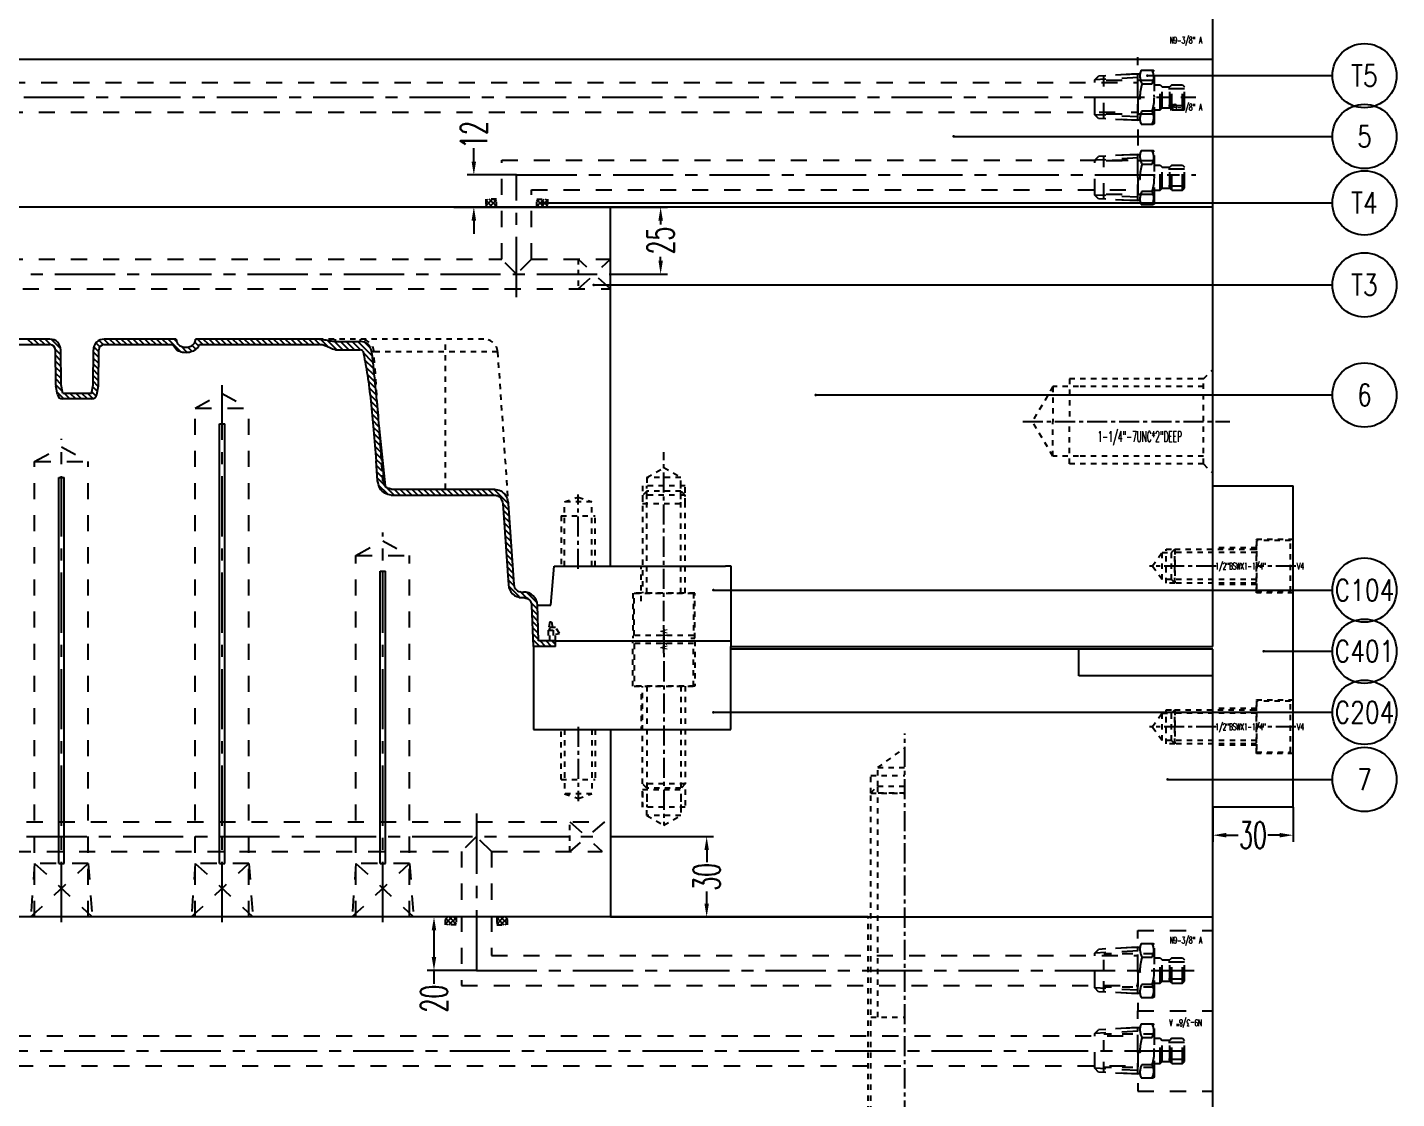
# Model space of a CAD drawing. Extents: x 14103 to 19353, y -3233 to 932.
# Drawn here: x 14857 to 15369, y -1320 to -920 of the extents above; entities that cross this region are included whole.
import ezdxf
from ezdxf.enums import TextEntityAlignment as Align

# ---------------------------------------------------------------- set-up
doc = ezdxf.new("R2010")
doc.units = 0
doc.header["$LTSCALE"] = 20
doc.header["$MEASUREMENT"] = 0
doc.linetypes.add('CENTER', pattern=[0.6, 0.375, -0.075, 0.075, -0.075])
doc.linetypes.add('HIDDEN', pattern=[0.2, 0.1, -0.1])
doc.layers.get('0').update_dxf_attribs({"linetype": 'CONTINUOUS'})
doc.layers.get('DEFPOINTS').update_dxf_attribs({"linetype": 'CONTINUOUS'})
for name, color, linetype in [('CONTINUOUS', 7, 'CONTINUOUS'), ('DEFAULT_2', 8, 'HIDDEN'), ('HOLD DOWN', 7, 'CONTINUOUS'), ('MXB', 3, 'CONTINUOUS'), ('SCREW', 7, 'CONTINUOUS'), ('WATER', 9, 'HIDDEN')]:
    doc.layers.add(name, color=color, linetype=linetype)
doc.styles.add('lxy1', font='txt.shx', dxfattribs={"width": 0.5, "bigfont": 'bigfont.shx'})
doc.styles.add('lxy2', font='txt.shx', dxfattribs={"width": 0.6})
doc.styles.get("Standard").update_dxf_attribs({"font": 'txt.shx', "width": 0.5, "bigfont": 'hztxt.shx'})
doc.dimstyles.new('10', dxfattribs={"dimtxt": 10, "dimasz": 5, "dimexe": 2.5, "dimexo": 0, "dimgap": 1, "dimtad": 0, "dimdsep": 46, "dimtxsty": 'lxy2', "dimcen": -3, "dimclrd": 113, "dimclre": 113, "dimclrt": 3, "dimazin": 2, "dimtfac": 1, "dimtofl": 0, "dimtmove": 0, "dimatfit": 3, "dimfxl": 1, "dimtolj": 1, "dimtzin": 0, "dimarcsym": 0})
doc.dimstyles.new('4D', dxfattribs={"dimtxt": 4, "dimasz": 2, "dimexe": 1.6, "dimexo": 0, "dimgap": 0.5, "dimtad": 0, "dimdsep": 46, "dimtxsty": 'lxy2', "dimcen": -3, "dimclrd": 1, "dimclre": 1, "dimclrt": 3, "dimadec": 0, "dimazin": 0, "dimtfac": 1, "dimtofl": 0, "dimtmove": 0, "dimatfit": 3, "dimfxl": 1, "dimtolj": 1, "dimtzin": 0, "dimarcsym": 0})

# ---------------------------------------------------------------- blocks, each defined once
blk = doc.blocks.new('*D136')
at = {"layer": 'DEFPOINTS', "color": 0, "linetype": 'ByBlock'}
for p in [(14199.94, -986.72), (14436.66, -986.72), (15299.94, -986.72), (14389.15, -1012.34), (14424.94, -1120.68)]:
    blk.add_point(p, dxfattribs=at)
at = {"layer": 'HOLD DOWN', "color": 113, "linetype": 'ByBlock', "lineweight": -2}
for start, end in [(185.3093, 212.9019), (232.0981, 259.6907)]:
    blk.add_arc((14436.66, -986.72), 53.98, start, end, dxfattribs=at)
at = {"layer": 'HOLD DOWN', "color": 113, "linetype": 'ByBlock'}
for points in [[(14382.08, -991.75), (14383.75, -991.68), (14382.69, -986.72)], [(14427.11, -1039), (14426.89, -1040.65), (14431.96, -1040.49)]]:
    blk.add_solid(points, dxfattribs=at)
at = {"layer": 'HOLD DOWN', "color": 3, "linetype": 'ByBlock', "insert": (14396.87, -1023.19), "char_height": 10, "attachment_point": 5, "rotation": 312.5, "style": 'lxy2'}
blk.add_mtext('\\A1;85¡ã', dxfattribs=at)
blk = doc.blocks.new('AC_LXY_BLK611')
at = {"layer": 'SCREW', "color": 2, "linetype": 'HIDDEN'}
for p, q in [((15.88, 6.35), (53.97, 6.35)), ((52.39, 7.94), (52.39, -7.94)), ((15.88, -6.35), (53.97, -6.35))]:
    blk.add_line(p, q, dxfattribs=at)
for points in [[(15.88, 11.11), (0, 11.11), (0, -11.11), (15.88, -11.11), (15.88, 11.11)], [(15.88, 7.94), (52.39, 7.94), (53.97, 6.35), (53.97, -6.35), (52.39, -7.94), (15.88, -7.94)]]:
    blk.add_lwpolyline(points, dxfattribs=at)
at = {"layer": 'SCREW', "color": 0, "linetype": 'ByBlock', "style": 'lxy2', "width": 0.6}
blk.add_text('V1', height=2.5, dxfattribs=at).set_placement((-3.75, 0), align=Align.MIDDLE_CENTER)
blk = doc.blocks.new('*D152')
at = {"layer": 'DEFPOINTS', "color": 0, "linetype": 'ByBlock'}
for p in [(15074.94, -1221.72), (15110.92, -1221.72), (15074.94, -1251.72)]:
    blk.add_point(p, dxfattribs=at)
at = {"layer": 'WATER', "color": 113, "linetype": 'ByBlock', "lineweight": -2}
for p, q in [((15074.94, -1221.72), (15113.42, -1221.72)), ((15110.92, -1226.72), (15110.92, -1231.22)), ((15110.92, -1246.72), (15110.92, -1242.22)), ((15074.94, -1251.72), (15113.42, -1251.72))]:
    blk.add_line(p, q, dxfattribs=at)
at = {"layer": 'WATER', "color": 113, "linetype": 'ByBlock'}
for points in [[(15110.09, -1226.72), (15111.75, -1226.72), (15110.92, -1221.72)], [(15110.09, -1246.72), (15111.75, -1246.72), (15110.92, -1251.72)]]:
    blk.add_solid(points, dxfattribs=at)
at = {"layer": 'WATER', "color": 3, "linetype": 'ByBlock', "insert": (15110.92, -1236.72), "char_height": 10, "attachment_point": 5, "rotation": 90, "style": 'lxy2'}
blk.add_mtext('\\A1;30', dxfattribs=at)
blk = doc.blocks.new('*D151')
at = {"layer": 'DEFPOINTS', "color": 0, "linetype": 'ByBlock'}
for p in [(15009.08, -1251.72), (15024.94, -1251.72), (15024.94, -1271.72)]:
    blk.add_point(p, dxfattribs=at)
at = {"layer": 'WATER', "color": 113, "linetype": 'ByBlock', "lineweight": -2}
for p, q in [((15024.94, -1251.72), (15006.58, -1251.72)), ((15009.08, -1256.72), (15009.08, -1266.72)), ((15024.94, -1271.72), (15006.58, -1271.72)), ((15009.08, -1271.72), (15009.08, -1276.72))]:
    blk.add_line(p, q, dxfattribs=at)
at = {"layer": 'WATER', "color": 113, "linetype": 'ByBlock'}
for points in [[(15008.24, -1256.72), (15009.91, -1256.72), (15009.08, -1251.72)], [(15008.24, -1266.72), (15009.91, -1266.72), (15009.08, -1271.72)]]:
    blk.add_solid(points, dxfattribs=at)
at = {"layer": 'WATER', "color": 3, "linetype": 'ByBlock', "insert": (15009.08, -1282.22), "char_height": 10, "attachment_point": 5, "rotation": 90, "style": 'lxy2'}
blk.add_mtext('\\A1;20', dxfattribs=at)
blk = doc.blocks.new('*D155')
at = {"layer": 'DEFPOINTS', "color": 0, "linetype": 'ByBlock'}
for p in [(15039.94, -974.72), (15023.96, -986.72), (15039.94, -986.72)]:
    blk.add_point(p, dxfattribs=at)
at = {"layer": 'WATER', "color": 113, "linetype": 'ByBlock', "lineweight": -2}
for p, q in [((15023.96, -969.72), (15023.96, -964.72)), ((15039.94, -974.72), (15021.46, -974.72)), ((15039.94, -986.72), (15021.46, -986.72)), ((15023.96, -991.72), (15023.96, -996.72))]:
    blk.add_line(p, q, dxfattribs=at)
at = {"layer": 'WATER', "color": 113, "linetype": 'ByBlock'}
for points in [[(15023.13, -969.72), (15024.8, -969.72), (15023.96, -974.72)], [(15023.13, -991.72), (15024.8, -991.72), (15023.96, -986.72)]]:
    blk.add_solid(points, dxfattribs=at)
at = {"layer": 'WATER', "color": 3, "linetype": 'ByBlock', "insert": (15023.96, -959.72), "char_height": 10, "attachment_point": 5, "rotation": 90, "style": 'lxy2'}
blk.add_mtext('\\A1;12', dxfattribs=at)
blk = doc.blocks.new('*D154')
at = {"layer": 'DEFPOINTS', "color": 0, "linetype": 'ByBlock'}
for p in [(15016.51, -986.72), (15093.73, -986.72), (15074.94, -1011.72)]:
    blk.add_point(p, dxfattribs=at)
at = {"layer": 'WATER', "color": 113, "linetype": 'ByBlock', "lineweight": -2}
for p, q in [((15016.51, -986.72), (15096.23, -986.72)), ((15093.73, -991.72), (15093.73, -993.22)), ((15093.73, -1006.72), (15093.73, -1005.22)), ((15074.94, -1011.72), (15096.23, -1011.72))]:
    blk.add_line(p, q, dxfattribs=at)
at = {"layer": 'WATER', "color": 113, "linetype": 'ByBlock'}
for points in [[(15092.9, -991.72), (15094.57, -991.72), (15093.73, -986.72)], [(15092.9, -1006.72), (15094.57, -1006.72), (15093.73, -1011.72)]]:
    blk.add_solid(points, dxfattribs=at)
at = {"layer": 'WATER', "color": 3, "linetype": 'ByBlock', "insert": (15093.73, -999.22), "char_height": 10, "attachment_point": 5, "rotation": 90, "style": 'lxy2'}
blk.add_mtext('\\A1;25', dxfattribs=at)
blk = doc.blocks.new('MXB_ITEM')
blk.add_circle((0, 0), 6)
at = {"width": 0.8}
blk.add_attdef('ITEM', text='', height=4, dxfattribs=at).set_placement((0, 0), align=Align.MIDDLE_CENTER)
blk = doc.blocks.new('AC_LXY_BLK574')
at = {"layer": 'SCREW', "color": 2, "linetype": 'HIDDEN'}
for p, q in [((-43.18, -6.35), (-43.18, 6.35)), ((-12.7, 5.08), (-44.45, 5.08)), ((-12.7, -5.08), (-44.45, -5.08))]:
    blk.add_line(p, q, dxfattribs=at)
for points in [[(-12.7, -6.35), (-43.18, -6.35), (-44.45, -5.08), (-44.45, 5.08), (-43.18, 6.35), (-12.7, 6.35)], [(-12.7, -9.53), (0, -9.53), (0, 9.53), (-12.7, 9.53), (-12.7, -9.53)]]:
    blk.add_lwpolyline(points, dxfattribs=at)
at = {"layer": 'SCREW', "color": 5, "style": 'lxy2', "width": 0.6}
blk.add_text('V4', height=2.5, dxfattribs=at).set_placement((3.75, 0), align=Align.MIDDLE_CENTER)
blk = doc.blocks.new('*D153')
at = {"layer": 'CONTINUOUS', "color": 113, "lineweight": -2}
for p, q in [((15299.94, -1210.72), (15299.94, -1223.69)), ((15329.94, -1210.72), (15329.94, -1223.69)), ((15304.94, -1221.19), (15309.44, -1221.19)), ((15324.94, -1221.19), (15320.44, -1221.19))]:
    blk.add_line(p, q, dxfattribs=at)
at = {"layer": 'CONTINUOUS', "color": 113}
for points in [[(15304.94, -1220.35), (15304.94, -1222.02), (15299.94, -1221.19)], [(15324.94, -1220.35), (15324.94, -1222.02), (15329.94, -1221.19)]]:
    blk.add_solid(points, dxfattribs=at)
at = {"layer": 'DEFPOINTS', "color": 0}
for p in [(15299.94, -1210.72), (15329.94, -1210.72), (15329.94, -1221.19)]:
    blk.add_point(p, dxfattribs=at)
at = {"layer": 'CONTINUOUS', "color": 3, "insert": (15314.94, -1221.19), "char_height": 10, "attachment_point": 5, "style": 'lxy2'}
blk.add_mtext('\\A1;30', dxfattribs=at)

msp = doc.modelspace()

# ---------------------------------------------------------------- hatches: boundary and pattern name
at = {"layer": 'WATER'}
h = msp.add_hatch(dxfattribs=at)
h.set_pattern_fill('ANSI37', color=256, scale=10, angle=-90, style=0)
h.set_pattern_definition([(135, (15311.3822, -2140.4589), (-0.8838835, -0.8838835), []), (225, (15311.3822, -2140.4589), (0.8838835, -0.8838835), [])])
h.paths.add_polyline_path([(15028.382, -983.719), (15028.382, -986.719), (15032.382, -986.719), (15032.382, -983.719)])
h = msp.add_hatch(dxfattribs=at)
h.set_pattern_fill('ANSI37', color=256, scale=10, angle=-90, style=0)
h.set_pattern_definition([(135, (15311.3822, -2140.4589), (-0.8838835, -0.8838835), []), (225, (15311.3822, -2140.4589), (0.8838835, -0.8838835), [])])
h.paths.add_polyline_path([(15028.382, -983.719), (15028.382, -986.719), (15032.382, -986.719), (15032.382, -983.719)])
h = msp.add_hatch(dxfattribs=at)
h.set_pattern_fill('ANSI37', color=256, scale=10, angle=-90, style=0)
h.set_pattern_definition([(45, (14768.5022, -2140.4589), (0.8838835, -0.8838835), []), (315, (14768.5022, -2140.4589), (-0.8838835, -0.8838835), [])])
h.paths.add_polyline_path([(15051.502, -983.719), (15051.502, -986.719), (15047.502, -986.719), (15047.502, -983.719)])
h = msp.add_hatch(dxfattribs=at)
h.set_pattern_fill('ANSI37', color=256, scale=10, angle=-90, style=0)
h.set_pattern_definition([(45, (14768.5022, -2140.4589), (0.8838835, -0.8838835), []), (315, (14768.5022, -2140.4589), (-0.8838835, -0.8838835), [])])
h.paths.add_polyline_path([(15051.502, -983.719), (15051.502, -986.719), (15047.502, -986.719), (15047.502, -983.719)])
h = msp.add_hatch(dxfattribs=at)
h.set_pattern_fill('ANSI37', color=256, scale=10, angle=-90, style=0)
h.set_pattern_definition([(225, (15296.3787, -97.9791), (-0.8838835, 0.8838835), []), (135, (15296.3787, -97.9791), (0.8838835, 0.8838835), [])])
h.paths.add_polyline_path([(15013.379, -1254.719), (15013.379, -1251.719), (15017.379, -1251.719), (15017.379, -1254.719)])
h = msp.add_hatch(dxfattribs=at)
h.set_pattern_fill('ANSI37', color=256, scale=10, angle=-90, style=0)
h.set_pattern_definition([(315, (14753.4987, -97.9791), (0.8838835, 0.8838835), []), (45, (14753.4987, -97.9791), (-0.8838835, 0.8838835), [])])
h.paths.add_polyline_path([(15036.499, -1254.719), (15036.499, -1251.719), (15032.499, -1251.719), (15032.499, -1254.719)])

# ---------------------------------------------------------------- linework, layer by layer
at = {"color": 7, "linetype": 'Continuous'}
for p, q in [((14865.67, -1036.011), (14770.037, -1036.011)), ((14840.254, -1038.041), (14865.67, -1038.041)), ((14912.741, -1036.011), (14885.934, -1036.011)), ((14885.935, -1038.041), (14911.351, -1038.041)), ((14966.177, -1036.011), (14920.066, -1036.011)), ((14921.506, -1038.041), (14966.177, -1038.041)), ((14972.269, -1036.88), (14981.568, -1036.88)), ((14867.813, -1053.089), (14867.7, -1040.053)), ((14869.843, -1053.071), (14869.73, -1040.036)), ((14881.761, -1053.071), (14881.875, -1040.036)), ((14883.791, -1053.089), (14883.905, -1040.053)), ((14972.27, -1039.986), (14981.568, -1039.986)), ((14870.444, -1056.311), (14869.843, -1053.071)), ((14881.16, -1056.311), (14881.761, -1053.071)), ((14868.448, -1056.681), (14867.847, -1053.441)), ((14881.16, -1056.311), (14870.444, -1056.311)), ((14881.155, -1058.341), (14870.449, -1058.341)), ((14883.156, -1056.681), (14883.757, -1053.441)), ((14988.643, -1069.519), (14990.881, -1090.812)), ((14987.967, -1088.948), (14987.445, -1081.48)), ((14993.072, -1091.954), (15031.625, -1091.954)), ((14993.1, -1094.194), (15031.653, -1094.194)), ((15034.732, -1097.341), (15036.857, -1127.728)), ((15036.767, -1097.341), (15038.882, -1127.586)), ((15041.92, -1130.419), (15042.555, -1130.419)), ((15041.92, -1132.449), (15042.634, -1132.449)), ((15046.213, -1150.719), (15045.678, -1135.388)), ((15048.173, -1148.689), (15047.706, -1135.317)), ((15054.426, -1148.689), (15048.173, -1148.689)), ((15054.426, -1150.719), (15054.426, -1148.689)), ((15054.426, -1150.719), (15046.213, -1150.719))]:
    msp.add_line(p, q, dxfattribs=at)
at = {"color": 2, "linetype": 'Continuous'}
for p, q in [((14859.337, -1038.041), (14857.307, -1036.011)), ((14861.525, -1038.041), (14859.495, -1036.011)), ((14863.713, -1038.041), (14861.683, -1036.011)), ((14865.984, -1038.125), (14863.87, -1036.011)), ((14869.595, -1039.549), (14866.199, -1036.152)), ((14884.295, -1038.935), (14882.907, -1037.548)), ((14885.661, -1038.114), (14884.058, -1036.511)), ((14887.776, -1038.041), (14885.786, -1036.051)), ((14889.964, -1038.041), (14887.934, -1036.011)), ((14892.151, -1038.041), (14890.121, -1036.011)), ((14894.339, -1038.041), (14892.309, -1036.011)), ((14896.526, -1038.041), (14894.496, -1036.011)), ((14898.714, -1038.041), (14896.684, -1036.011)), ((14900.902, -1038.041), (14898.872, -1036.011)), ((14903.089, -1038.041), (14901.059, -1036.011)), ((14905.277, -1038.041), (14903.247, -1036.011)), ((14907.464, -1038.041), (14905.434, -1036.011)), ((14909.652, -1038.041), (14907.622, -1036.011)), ((14914.419, -1040.62), (14909.81, -1036.011)), ((14913.124, -1037.138), (14911.997, -1036.011)), ((14921.103, -1038.554), (14919.723, -1037.174)), ((14922.778, -1038.041), (14920.748, -1036.011)), ((14924.965, -1038.041), (14922.935, -1036.011)), ((14927.153, -1038.041), (14925.123, -1036.011)), ((14929.34, -1038.041), (14927.31, -1036.011)), ((14931.528, -1038.041), (14929.498, -1036.011)), ((14933.716, -1038.041), (14931.686, -1036.011)), ((14935.903, -1038.041), (14933.873, -1036.011)), ((14938.091, -1038.041), (14936.061, -1036.011)), ((14940.278, -1038.041), (14938.248, -1036.011)), ((14942.466, -1038.041), (14940.436, -1036.011)), ((14944.653, -1038.041), (14942.623, -1036.011)), ((14946.841, -1038.041), (14944.811, -1036.011)), ((14949.029, -1038.041), (14946.999, -1036.011)), ((14951.216, -1038.041), (14949.186, -1036.011)), ((14953.404, -1038.041), (14951.374, -1036.011)), ((14955.591, -1038.041), (14953.561, -1036.011)), ((14957.779, -1038.041), (14955.749, -1036.011)), ((14959.967, -1038.041), (14957.937, -1036.011)), ((14962.154, -1038.041), (14960.124, -1036.011)), ((14964.342, -1038.041), (14962.312, -1036.011)), ((14966.588, -1038.1), (14964.499, -1036.011)), ((14969.752, -1039.076), (14966.746, -1036.07)), ((14972.85, -1039.986), (14969.319, -1036.455)), ((14975.037, -1039.986), (14971.889, -1036.838)), ((14977.225, -1039.986), (14974.118, -1036.88)), ((14979.413, -1039.986), (14976.306, -1036.88)), ((14981.61, -1039.996), (14978.494, -1036.88)), ((14985.907, -1042.106), (14980.681, -1036.88)), ((14985.244, -1039.255), (14983.297, -1037.308)), ((14869.746, -1041.887), (14867.619, -1039.76)), ((14869.765, -1044.093), (14867.717, -1042.046)), ((14883.861, -1045.064), (14881.848, -1043.051)), ((14883.88, -1042.895), (14881.867, -1040.883)), ((14883.899, -1040.726), (14882.163, -1038.991)), ((14916.934, -1040.948), (14914.604, -1038.618)), ((14918.697, -1040.523), (14917.136, -1038.962)), ((14920.14, -1039.779), (14918.713, -1038.352)), ((14986.171, -1044.557), (14982.653, -1041.039)), ((14869.784, -1046.3), (14867.736, -1044.252)), ((14869.804, -1048.507), (14867.756, -1046.459)), ((14883.823, -1049.401), (14881.811, -1047.389)), ((14883.842, -1047.232), (14881.829, -1045.22)), ((14986.434, -1047.008), (14983.155, -1043.728)), ((14986.698, -1049.459), (14983.657, -1046.418)), ((14869.823, -1050.714), (14867.775, -1048.666)), ((14869.842, -1052.921), (14867.794, -1050.873)), ((14870.307, -1055.574), (14867.813, -1053.08)), ((14883.715, -1053.668), (14881.773, -1051.726)), ((14883.804, -1051.57), (14881.792, -1049.557)), ((14986.961, -1051.91), (14984.158, -1049.107)), ((14987.216, -1054.352), (14984.498, -1051.634)), ((14870.887, -1058.341), (14868.271, -1055.725)), ((14873.075, -1058.341), (14871.045, -1056.311)), ((14875.262, -1058.341), (14873.232, -1056.311)), ((14877.45, -1058.341), (14875.42, -1056.311)), ((14879.637, -1058.341), (14877.607, -1056.311)), ((14881.698, -1058.214), (14879.795, -1056.311)), ((14882.911, -1057.239), (14881.289, -1055.617)), ((14883.373, -1055.514), (14881.631, -1053.772)), ((14987.434, -1056.758), (14984.816, -1054.14)), ((14987.652, -1059.164), (14985.134, -1056.645)), ((14987.871, -1061.57), (14985.452, -1059.151)), ((14988.089, -1063.976), (14985.696, -1061.583)), ((14988.308, -1066.382), (14985.938, -1064.013)), ((14988.506, -1068.768), (14986.181, -1066.443)), ((14988.688, -1071.137), (14986.423, -1068.873)), ((14988.869, -1073.507), (14986.634, -1071.271)), ((14989.051, -1075.876), (14986.823, -1073.648)), ((14989.233, -1078.245), (14987.011, -1076.024)), ((14989.414, -1080.614), (14987.2, -1078.4)), ((14989.584, -1082.972), (14987.389, -1080.776)), ((14989.748, -1085.324), (14987.56, -1083.136)), ((14989.913, -1087.676), (14987.725, -1085.488)), ((14994.243, -1094.194), (14987.889, -1087.84)), ((14991.67, -1093.808), (14988.506, -1090.644)), ((14996.431, -1094.194), (14994.191, -1091.954)), ((14998.619, -1094.194), (14996.379, -1091.954)), ((15000.806, -1094.194), (14998.566, -1091.954)), ((15002.994, -1094.194), (15000.754, -1091.954)), ((15005.181, -1094.194), (15002.941, -1091.954)), ((15007.369, -1094.194), (15005.129, -1091.954)), ((15009.556, -1094.194), (15007.317, -1091.954)), ((15011.744, -1094.194), (15009.504, -1091.954)), ((15013.932, -1094.194), (15011.692, -1091.954)), ((15016.119, -1094.194), (15013.879, -1091.954)), ((15018.307, -1094.194), (15016.067, -1091.954)), ((15020.494, -1094.194), (15018.255, -1091.954)), ((15022.682, -1094.194), (15020.442, -1091.954)), ((15024.87, -1094.194), (15022.63, -1091.954)), ((15027.057, -1094.194), (15024.817, -1091.954)), ((15029.245, -1094.194), (15027.005, -1091.954)), ((15031.432, -1094.194), (15029.193, -1091.954)), ((15036.767, -1097.341), (15031.38, -1091.954)), ((15036.932, -1099.693), (15034.744, -1097.505)), ((15037.096, -1102.045), (15034.908, -1099.857)), ((15037.261, -1104.397), (15035.073, -1102.209)), ((15037.425, -1106.749), (15035.237, -1104.561)), ((15037.589, -1109.101), (15035.402, -1106.913)), ((15037.754, -1111.453), (15035.566, -1109.265)), ((15037.918, -1113.805), (15035.73, -1111.617)), ((15038.083, -1116.157), (15035.895, -1113.969)), ((15038.247, -1118.509), (15036.059, -1116.321)), ((15038.412, -1120.861), (15036.224, -1118.673)), ((15038.576, -1123.214), (15036.388, -1121.026)), ((15038.741, -1125.566), (15036.553, -1123.378)), ((15039.035, -1128.047), (15036.717, -1125.73)), ((15041.019, -1132.219), (15037.02, -1128.22)), ((15043.721, -1132.733), (15041.231, -1130.243)), ((15047.365, -1134.19), (15043.937, -1130.762)), ((15047.757, -1136.769), (15045.379, -1134.392)), ((15047.836, -1139.036), (15045.732, -1136.931)), ((15047.915, -1141.303), (15045.811, -1139.198)), ((15047.995, -1143.57), (15045.89, -1141.465)), ((15048.074, -1145.836), (15045.969, -1143.732)), ((15048.153, -1148.103), (15046.048, -1145.998)), ((15048.581, -1150.719), (15046.127, -1148.265)), ((15046.393, -1150.719), (15046.206, -1150.532)), ((15050.769, -1150.719), (15048.739, -1148.689)), ((15052.956, -1150.719), (15050.926, -1148.689)), ((15054.426, -1150.002), (15053.114, -1148.689))]:
    msp.add_line(p, q, dxfattribs=at)
at = {"color": 7, "linetype": 'Continuous'}
for centre, radius, start, end in [((14865.67, -1040.071), 4.06, 0.5, 90), ((14865.67, -1040.071), 2.03, 0.5, 90), ((14885.935, -1040.071), 4.06, 90, 179.5), ((14885.935, -1040.071), 2.03, 90, 179.5), ((14981.568, -1041.086), 4.206, 6.85113, 90), ((14981.568, -1041.086), 1.1, 37.0842, 90), ((14869.843, -1053.071), 2.03, 180.5, 190.5), ((14881.761, -1053.071), 2.03, 349.5, 359.5), ((14870.444, -1056.311), 2.03, 190.5, 270), ((14881.16, -1056.311), 2.03, 270, 349.5), ((15041.92, -1127.374), 5.075, 184, 270), ((15041.92, -1127.374), 3.045, 184, 270), ((15042.634, -1135.494), 5.075, 2, 91.09267), ((15042.634, -1135.494), 3.045, 2, 90)]:
    msp.add_arc(centre, radius, start, end, dxfattribs=at)
for points in [[(14912.91, -1039.975), (14911.351, -1038.041)], [(14912.741, -1036.011), (14913.053, -1037.169), (14913.186, -1037.425)], [(14913.186, -1037.425), (14913.757, -1038.108), (14914.915, -1038.776), (14915.677, -1038.987)], [(14917.95, -1038.757), (14919.039, -1038.125), (14919.744, -1037.204), (14919.872, -1036.886)], [(14919.872, -1036.886), (14920.062, -1036.038), (14920.066, -1036.011)], [(14921.506, -1038.041), (14921.477, -1038.106), (14920.012, -1039.943)], [(14966.177, -1036.011), (14968.182, -1036.218)], [(14971.224, -1039.777), (14970.167, -1039.272), (14969.016, -1038.728), (14967.696, -1038.259), (14966.177, -1038.041)], [(14968.182, -1036.218), (14970.198, -1036.639)], [(14970.198, -1036.639), (14972.262, -1036.882)], [(14915.218, -1040.962), (14913.232, -1040.19), (14912.91, -1039.975)], [(14916.431, -1041.086), (14915.218, -1040.962)], [(14915.677, -1038.987), (14916.404, -1039.055)], [(14916.404, -1039.055), (14917.884, -1038.782), (14917.95, -1038.757)], [(14917.749, -1040.941), (14916.431, -1041.086)], [(14920.012, -1039.943), (14919.567, -1040.238), (14917.749, -1040.941)], [(14972.266, -1040.026), (14971.224, -1039.777)], [(14982.556, -1040.519), (14982.737, -1041.219)], [(14982.737, -1041.219), (14982.793, -1041.444)], [(14982.793, -1041.444), (14984.217, -1049.42), (14985.459, -1059.212), (14986.524, -1069.879), (14987.445, -1081.48)], [(14985.744, -1040.584), (14985.772, -1040.824)], [(14985.772, -1040.824), (14987.174, -1053.89), (14988.407, -1067.477), (14989.47, -1081.339)], [(14989.335, -1077.423), (14989.54, -1079.76), (14989.825, -1083.026)], [(14989.825, -1083.026), (14990.019, -1085.238), (14990.042, -1085.503)], [(14988.84, -1091.694), (14987.967, -1088.948)], [(14993.07, -1091.954), (14991.655, -1091.571), (14990.516, -1090.454), (14989.992, -1088.806)], [(14990.042, -1085.503), (14990.303, -1088.484)], [(14990.303, -1088.484), (14990.46, -1090.277)], [(14993.1, -1094.194), (14990.739, -1093.556), (14988.84, -1091.694)], [(15031.625, -1091.954), (15033.985, -1092.591)], [(15031.653, -1094.194), (15033.069, -1094.576), (15034.208, -1095.693), (15034.732, -1097.341)], [(15033.985, -1092.591), (15035.884, -1094.453), (15036.706, -1096.729)], [(15036.706, -1096.729), (15036.757, -1097.199)]]:
    msp.add_spline(points, degree=3, dxfattribs=at)
at = {"layer": 'CONTINUOUS'}
for p, q in [((15299.942, -1150.719), (15299.942, -787.569)), ((15299.942, -931.569), (14199.942, -931.569)), ((15299.942, -986.719), (14199.942, -986.719)), ((15299.942, -1090.719), (15329.942, -1090.719)), ((15329.942, -1210.719), (15329.942, -1090.719)), ((15329.942, -1150.719), (15329.942, -1090.719)), ((15104.942, -1147.689), (15106.555, -1147.689)), ((15119.942, -1150.719), (15299.942, -1150.719)), ((15299.942, -1151.719), (15119.942, -1151.719)), ((15249.942, -1161.719), (15249.942, -1151.719)), ((15299.942, -1411.719), (15299.942, -1151.719)), ((15299.942, -1161.719), (15249.942, -1161.719)), ((15329.942, -1210.719), (15299.942, -1210.719)), ((15074.942, -1251.719), (15299.942, -1251.719))]:
    msp.add_line(p, q, dxfattribs=at)
at = {"layer": 'DEFAULT_2', "color": 8, "linetype": 'HIDDEN'}
for p, q in [((15027.741, -1036.011), (14966.177, -1036.011)), ((14972.269, -1036.876), (14972.27, -1036.011)), ((14981.568, -1036.011), (14981.568, -1036.88)), ((15013.33, -1091.954), (15013.33, -1036.011)), ((14989.992, -1088.806), (14986.63, -1040.732)), ((15032.809, -1040.732), (14986.63, -1040.732)), ((15032.809, -1040.732), (15036.767, -1097.341)), ((15040.946, -1132.449), (15041.92, -1132.449)), ((15042.555, -1130.419), (15042.634, -1130.419)), ((15051.772, -1144.612), (15051.737, -1148.689)), ((15052.306, -1141.584), (15051.772, -1144.612)), ((15051.772, -1144.612), (15053.528, -1144.612)), ((15052.306, -1141.584), (15052.994, -1141.584)), ((15052.396, -1148.689), (15052.396, -1143.614)), ((15053.528, -1143.614), (15052.396, -1143.614)), ((15052.994, -1141.584), (15053.528, -1144.612)), ((15054.426, -1143.614), (15053.528, -1143.614)), ((15053.528, -1144.612), (15053.564, -1148.689)), ((15055.926, -1145.887), (15054.426, -1143.614)), ((15054.426, -1146.151), (15055.926, -1145.887)), ((15054.426, -1148.689), (15054.426, -1146.151))]:
    msp.add_line(p, q, dxfattribs=at)
for centre in [(14981.568, -1041.086), (15027.746, -1041.086)]:
    msp.add_arc(centre, 5.075, 4, 90, dxfattribs=at)
for points in [[(14986.63, -1040.732), (14985.744, -1040.584)], [(15042.634, -1132.449), (15043.974, -1132.874)]]:
    msp.add_spline(points, degree=3, dxfattribs=at)
at = {"layer": 'HOLD DOWN', "color": 0, "linetype": 'ByBlock'}
for p, q in [((15074.942, -1120.685), (15074.942, -986.719)), ((15038.269, -1120.719), (15038.402, -1120.719)), ((15053.984, -1120.719), (15117.942, -1120.719)), ((15117.942, -1120.685), (15119.942, -1120.685)), ((15119.942, -1120.685), (15119.942, -1150.719)), ((15054.426, -1148.689), (15119.942, -1148.689)), ((15046.213, -1150.719), (15046.213, -1181.719)), ((15119.942, -1181.753), (15119.942, -1150.719)), ((15046.213, -1181.719), (15117.942, -1181.719)), ((15074.942, -1181.753), (15074.942, -1251.719)), ((15117.942, -1181.753), (15119.942, -1181.753)), ((15171.242, -1251.722), (14424.942, -1251.719))]:
    msp.add_line(p, q, dxfattribs=at)
at = {"layer": 'HOLD DOWN', "color": 0, "linetype": 'Continuous'}
for p, q in [((15052.706, -1135.317), (15053.984, -1120.719)), ((15047.706, -1135.317), (15052.706, -1135.317))]:
    msp.add_line(p, q, dxfattribs=at)
at = {"layer": 'SCREW', "color": 2, "linetype": 'HIDDEN'}
for p, q in [((15296.442, -1050.844), (15299.942, -1047.344)), ((15296.442, -1082.594), (15296.442, -1050.844)), ((15240.252, -1053.744), (15240.252, -1066.719)), ((15296.442, -1053.744), (15249.839, -1053.744)), ((15240.252, -1079.694), (15240.252, -1066.719)), ((15088.591, -1087.612), (15094.942, -1083.966)), ((15094.942, -1083.966), (15101.292, -1087.612)), ((15296.442, -1079.694), (15249.839, -1079.694)), ((15296.442, -1082.594), (15299.942, -1086.094)), ((15088.591, -1087.612), (15088.591, -1090.74)), ((15101.292, -1087.612), (15088.591, -1087.612)), ((15101.292, -1090.741), (15101.292, -1087.612)), ((15057.862, -1096.719), (15062.942, -1094.957)), ((15068.022, -1096.719), (15057.862, -1096.719)), ((15057.862, -1120.719), (15057.862, -1096.719)), ((15062.942, -1094.957), (15068.022, -1096.719)), ((15068.022, -1120.719), (15068.022, -1096.719)), ((15056.592, -1102.009), (15069.292, -1102.009)), ((15056.592, -1102.009), (15056.592, -1120.719)), ((15069.292, -1120.719), (15069.292, -1102.009)), ((15316.242, -1113.869), (15299.942, -1113.869)), ((15280.992, -1125.799), (15280.992, -1115.639)), ((15086.505, -1133.844), (15086.505, -1120.685)), ((15316.242, -1127.569), (15299.942, -1127.569)), ((15086.505, -1168.594), (15086.505, -1181.753)), ((15280.992, -1185.799), (15280.992, -1175.639)), ((15316.242, -1173.869), (15299.942, -1173.869)), ((15056.592, -1200.429), (15056.592, -1181.719)), ((15057.862, -1181.719), (15057.862, -1205.719)), ((15068.022, -1181.719), (15068.022, -1205.719)), ((15069.292, -1181.719), (15069.292, -1200.429)), ((15174.782, -1195.919), (15184.942, -1188.586)), ((15316.242, -1187.569), (15299.942, -1187.569)), ((15174.782, -1202.919), (15174.782, -1195.919)), ((15174.782, -1195.919), (15184.942, -1195.919)), ((15056.592, -1200.429), (15069.292, -1200.429)), ((15172.242, -1198.919), (15184.942, -1198.919)), ((15172.242, -1205.459), (15172.242, -1198.919)), ((15057.862, -1205.719), (15062.942, -1207.481)), ((15068.022, -1205.719), (15057.862, -1205.719)), ((15062.942, -1207.481), (15068.022, -1205.719)), ((15087.005, -1205.106), (15087.005, -1210.698)), ((15088.592, -1206.694), (15088.592, -1210.698)), ((15101.292, -1206.694), (15101.292, -1210.698)), ((15172.242, -1205.459), (15174.782, -1202.919)), ((15172.242, -1384.319), (15172.242, -1205.459)), ((15184.942, -1205.459), (15172.242, -1205.459)), ((15172.242, -1205.459), (15184.942, -1205.459)), ((15174.782, -1202.919), (15184.942, -1202.919)), ((15174.782, -1289.119), (15174.782, -1202.919)), ((15088.591, -1213.826), (15088.591, -1210.698)), ((15101.292, -1210.697), (15101.292, -1213.826)), ((15101.292, -1213.826), (15088.591, -1213.826)), ((15088.591, -1213.826), (15094.942, -1217.472)), ((15094.942, -1217.472), (15101.292, -1213.826)), ((15171.242, -1384.319), (15171.242, -1251.719)), ((15172.242, -1289.119), (15184.942, -1289.119))]:
    msp.add_line(p, q, dxfattribs=at)
at = {"layer": 'SCREW', "color": 1, "linetype": 'CENTER'}
for p, q in [((15228.989, -1066.719), (15306.276, -1066.719)), ((15094.942, -1153.236), (15094.942, -1078.262)), ((15062.942, -1121.747), (15062.942, -1094.008)), ((15301.242, -1120.719), (15276.326, -1120.719)), ((15330.942, -1120.719), (15316.242, -1120.719)), ((15094.942, -1144.269), (15094.942, -1217.636)), ((15062.942, -1180.691), (15062.942, -1208.43)), ((15301.242, -1180.719), (15276.326, -1180.719)), ((15330.942, -1180.719), (15316.242, -1180.719)), ((15184.942, -1723.719), (15184.942, -1183.183))]:
    msp.add_line(p, q, dxfattribs=at)
at = {"layer": 'SCREW', "color": 4, "linetype": 'HIDDEN'}
for p, q in [((15088.592, -1095.744), (15088.591, -1090.743)), ((15101.292, -1095.744), (15101.292, -1090.741)), ((15088.592, -1205.694), (15088.591, -1210.695)), ((15101.292, -1205.694), (15101.292, -1210.697))]:
    msp.add_line(p, q, dxfattribs=at)
at = {"layer": 'SCREW', "color": 2, "linetype": 'HIDDEN'}
for points in [[(15296.447, -1050.839), (15246.442, -1050.839), (15246.442, -1066.719)], [(15249.839, -1053.744), (15240.252, -1053.744), (15232.533, -1066.719)], [(15249.839, -1079.694), (15240.252, -1079.694), (15232.533, -1066.719)], [(15296.447, -1082.599), (15246.442, -1082.599), (15246.442, -1066.719)], [(15102.88, -1097.331), (15102.879, -1090.74), (15087.004, -1090.74), (15087.005, -1097.331), (15102.88, -1097.331)], [(15285.762, -1127.069), (15282.492, -1127.069), (15282.492, -1114.369), (15285.762, -1114.369), (15285.762, -1127.069)], [(15329.942, -1130.744), (15316.242, -1130.744), (15316.242, -1110.694), (15329.942, -1110.694)], [(15284.492, -1125.799), (15280.992, -1125.799), (15277.326, -1120.719), (15280.992, -1115.639), (15284.492, -1115.639)], [(15106.555, -1147.689), (15106.555, -1130.814), (15083.33, -1130.814), (15083.33, -1147.689)], [(15106.555, -1148.689), (15106.555, -1165.564), (15083.33, -1165.564), (15083.33, -1148.689)], [(15329.942, -1190.744), (15316.242, -1190.744), (15316.242, -1170.694), (15329.942, -1170.694)], [(15284.492, -1185.799), (15280.992, -1185.799), (15277.326, -1180.719), (15280.992, -1175.639), (15284.492, -1175.639)], [(15285.762, -1187.069), (15282.492, -1187.069), (15282.492, -1174.369), (15285.762, -1174.369), (15285.762, -1187.069)], [(15102.88, -1204.106), (15102.879, -1210.698), (15087.004, -1210.698), (15087.005, -1204.106), (15102.88, -1204.106)]]:
    msp.add_lwpolyline(points, dxfattribs=at)
at = {"layer": 'WATER', "color": 114, "linetype": 'HIDDEN', "ltscale": 3}
for p, q in [((15271.942, -945.719), (15271.942, -930.719)), ((15273.133, -935.637), (15277.712, -935.637)), ((15278.109, -936.034), (15277.712, -935.637)), ((15255.942, -939.224), (15257.274, -937.821)), ((15272.012, -938.383), (15255.942, -939.226)), ((15255.942, -952.214), (15255.942, -939.224)), ((15271.942, -937.052), (15257.274, -937.821)), ((15269.555, -937.146), (15259.242, -937.687)), ((15259.242, -953.751), (15259.242, -937.687)), ((15278.109, -939.458), (15259.242, -939.458)), ((15272.756, -937.146), (15269.555, -937.146)), ((15271.942, -954.291), (15271.942, -937.146)), ((15273.53, -940.678), (15277.315, -940.678)), ((15278.109, -955.404), (15278.109, -936.034)), ((15271.942, -945.719), (15271.942, -965.719)), ((15278.109, -941.02), (15280.27, -941.02)), ((15280.27, -941.02), (15281.032, -941.783)), ((15280.27, -950.418), (15280.27, -941.02)), ((15281.032, -941.757), (15283.916, -941.757)), ((15281.032, -949.655), (15281.032, -941.783)), ((15284.679, -941.02), (15283.916, -941.783)), ((15283.916, -949.655), (15283.916, -941.783)), ((15284.679, -941.02), (15288.642, -941.02)), ((15284.679, -950.418), (15284.679, -941.02)), ((15288.642, -941.02), (15289.405, -941.783)), ((15288.642, -950.418), (15288.642, -941.02)), ((15289.405, -949.655), (15289.405, -941.783)), ((15273.53, -950.76), (15277.315, -950.76)), ((15278.109, -950.418), (15280.27, -950.418)), ((15280.27, -950.418), (15281.032, -949.655)), ((15281.032, -949.681), (15283.916, -949.681)), ((15284.679, -950.418), (15283.916, -949.655)), ((15284.679, -950.418), (15288.642, -950.418)), ((15288.642, -950.418), (15289.405, -949.655)), ((15272.012, -953.055), (15255.942, -952.212)), ((15257.274, -953.617), (15255.942, -952.214)), ((15271.942, -954.386), (15257.274, -953.617)), ((15278.109, -951.98), (15259.242, -951.98)), ((15269.555, -954.291), (15259.242, -953.751)), ((15272.756, -954.291), (15269.555, -954.291)), ((15273.133, -955.801), (15277.712, -955.801)), ((15278.109, -955.404), (15277.712, -955.801)), ((15271.942, -975.719), (15271.942, -965.719)), ((15273.133, -965.637), (15277.712, -965.637)), ((15278.109, -966.034), (15277.712, -965.637)), ((15278.109, -985.404), (15278.109, -966.034)), ((15255.942, -969.224), (15257.274, -967.821)), ((15272.012, -968.383), (15255.942, -969.226)), ((15255.942, -982.214), (15255.942, -969.224)), ((15271.942, -967.052), (15257.274, -967.821)), ((15269.555, -967.146), (15259.242, -967.687)), ((15259.242, -983.751), (15259.242, -967.687)), ((15278.109, -969.458), (15259.242, -969.458)), ((15272.756, -967.146), (15269.555, -967.146)), ((15271.942, -984.291), (15271.942, -967.146)), ((15273.53, -970.678), (15277.315, -970.678)), ((15278.109, -971.02), (15280.27, -971.02)), ((15280.27, -971.02), (15281.032, -971.783)), ((15280.27, -980.418), (15280.27, -971.02)), ((15284.679, -971.02), (15283.916, -971.783)), ((15284.679, -971.02), (15288.642, -971.02)), ((15284.679, -980.418), (15284.679, -971.02)), ((15288.642, -971.02), (15289.405, -971.783)), ((15288.642, -980.418), (15288.642, -971.02)), ((15271.942, -975.719), (15271.942, -987.719)), ((15281.032, -971.757), (15283.916, -971.757)), ((15281.032, -979.655), (15281.032, -971.783)), ((15283.916, -979.655), (15283.916, -971.783)), ((15289.405, -979.655), (15289.405, -971.783)), ((15273.53, -980.76), (15277.315, -980.76)), ((15278.109, -980.418), (15280.27, -980.418)), ((15280.27, -980.418), (15281.032, -979.655)), ((15281.032, -979.681), (15283.916, -979.681)), ((15284.679, -980.418), (15283.916, -979.655)), ((15284.679, -980.418), (15288.642, -980.418)), ((15288.642, -980.418), (15289.405, -979.655)), ((15272.012, -983.055), (15255.942, -982.212)), ((15257.274, -983.617), (15255.942, -982.214)), ((15271.942, -984.386), (15257.274, -983.617)), ((15278.109, -981.98), (15259.242, -981.98)), ((15269.555, -984.291), (15259.242, -983.751)), ((15272.756, -984.291), (15269.555, -984.291)), ((15273.133, -985.801), (15277.712, -985.801)), ((15278.109, -985.404), (15277.712, -985.801))]:
    msp.add_line(p, q, dxfattribs=at)
at = {"layer": 'WATER', "linetype": 'HIDDEN', "ltscale": 3}
for p, q in [((14454.382, -940.159), (15271.942, -940.159)), ((14465.502, -951.279), (15271.942, -951.279)), ((15034.382, -969.159), (15271.942, -969.159)), ((15034.382, -1006.159), (15034.382, -969.159)), ((15045.502, -980.279), (15271.942, -980.279)), ((15045.502, -1006.159), (15045.502, -980.279)), ((14465.502, -1006.159), (15034.382, -1006.159)), ((15039.942, -1011.719), (15034.382, -1006.159)), ((15045.502, -1006.159), (15039.942, -1011.719)), ((15045.502, -1006.159), (15074.942, -1006.159)), ((15062.954, -1017.279), (15074.942, -1006.159)), ((15074.942, -1017.279), (15062.954, -1006.159)), ((14435.47, -1017.279), (15074.942, -1017.279)), ((14919.942, -1061.729), (14929.942, -1056.262)), ((14929.942, -1056.262), (14939.942, -1061.729)), ((14919.942, -1251.719), (14919.942, -1061.729)), ((14919.942, -1061.729), (14939.942, -1061.729)), ((14939.942, -1251.719), (14939.942, -1061.729)), ((14859.942, -1081.719), (14869.942, -1076.252)), ((14869.942, -1076.252), (14879.942, -1081.719)), ((14859.942, -1251.719), (14859.942, -1081.719)), ((14859.942, -1081.719), (14879.942, -1081.719)), ((14879.942, -1251.719), (14879.942, -1081.719)), ((14979.942, -1116.719), (14989.942, -1111.252)), ((14989.942, -1111.252), (14999.942, -1116.719)), ((14979.942, -1251.719), (14979.942, -1116.719)), ((14979.942, -1116.719), (14999.942, -1116.719)), ((14999.942, -1251.719), (14999.942, -1116.719)), ((14424.942, -1216.159), (15072.807, -1216.159)), ((15059.846, -1216.159), (15071.834, -1227.279)), ((15072.807, -1216.159), (15059.846, -1227.279)), ((15024.939, -1221.719), (15019.379, -1227.279)), ((15030.499, -1227.279), (15024.939, -1221.719)), ((14480.506, -1227.279), (15019.379, -1227.279)), ((14858.442, -1251.719), (14879.942, -1231.719)), ((14859.942, -1231.719), (14858.442, -1251.719)), ((14879.942, -1231.719), (14859.942, -1231.719)), ((14859.942, -1231.719), (14881.442, -1251.719)), ((14859.942, -1251.719), (14859.942, -1231.719)), ((14879.942, -1231.719), (14881.442, -1251.719)), ((14879.942, -1251.719), (14879.942, -1231.719)), ((14919.942, -1231.719), (14918.442, -1251.719)), ((14918.442, -1251.719), (14939.942, -1231.719)), ((14919.942, -1251.719), (14919.942, -1231.719)), ((14919.942, -1231.719), (14941.442, -1251.719)), ((14939.942, -1231.719), (14919.942, -1231.719)), ((14939.942, -1251.719), (14939.942, -1231.719)), ((14939.942, -1231.719), (14941.442, -1251.719)), ((14979.942, -1231.719), (14978.442, -1251.719)), ((14978.442, -1251.719), (14999.942, -1231.719)), ((14979.942, -1251.719), (14979.942, -1231.719)), ((14979.942, -1231.719), (15001.442, -1251.719)), ((14999.942, -1231.719), (14979.942, -1231.719)), ((14999.942, -1251.719), (14999.942, -1231.719)), ((14999.942, -1231.719), (15001.442, -1251.719)), ((15019.379, -1227.279), (15019.379, -1277.279)), ((15030.499, -1227.279), (15071.834, -1227.279)), ((15030.499, -1227.279), (15030.499, -1266.159)), ((15271.942, -1256.719), (15299.942, -1256.719)), ((15271.942, -1271.719), (15271.942, -1256.719)), ((15030.499, -1266.159), (15271.942, -1266.159)), ((15271.942, -1271.719), (15271.942, -1286.719)), ((15019.379, -1277.279), (15271.942, -1277.279)), ((15271.942, -1286.719), (15299.942, -1286.719)), ((15271.942, -1286.719), (15299.942, -1286.719)), ((15271.942, -1301.719), (15271.942, -1286.719)), ((14480.506, -1296.159), (15271.942, -1296.159)), ((15271.942, -1301.719), (15271.942, -1316.719)), ((14469.386, -1307.279), (15271.942, -1307.279)), ((15271.942, -1316.719), (15299.942, -1316.719))]:
    msp.add_line(p, q, dxfattribs=at)
at = {"layer": 'WATER', "color": 1, "linetype": 'CENTER', "ltscale": 3}
for p, q in [((14459.942, -945.719), (15293.625, -945.719)), ((15039.942, -974.719), (15293.625, -974.719)), ((15039.942, -1020.293), (15039.942, -974.719)), ((14435.47, -1011.719), (15074.942, -1011.719)), ((14929.942, -1253.653), (14929.942, -1053.231)), ((14869.942, -1253.653), (14869.942, -1073.221)), ((14989.942, -1253.653), (14989.942, -1108.221)), ((15024.939, -1213.145), (15024.939, -1271.719)), ((14424.942, -1221.719), (15071.834, -1221.719)), ((15024.939, -1271.719), (15292.928, -1271.719)), ((14474.946, -1301.719), (15292.928, -1301.719))]:
    msp.add_line(p, q, dxfattribs=at)
at = {"layer": 'WATER'}
for p, q in [((15032.382, -983.719), (15028.382, -983.719)), ((15028.382, -983.719), (15028.382, -986.719)), ((15032.382, -983.719), (15028.382, -983.719)), ((15028.382, -983.719), (15028.382, -986.719)), ((15032.382, -986.719), (15032.382, -983.719)), ((15032.382, -986.719), (15032.382, -983.719)), ((15047.502, -983.719), (15051.502, -983.719)), ((15047.502, -986.719), (15047.502, -983.719)), ((15047.502, -983.719), (15051.502, -983.719)), ((15047.502, -986.719), (15047.502, -983.719)), ((15051.502, -983.719), (15051.502, -986.719)), ((15051.502, -983.719), (15051.502, -986.719)), ((15062.954, -1006.159), (15062.954, -1017.279)), ((15059.846, -1227.279), (15059.846, -1216.159)), ((15013.379, -1254.719), (15013.379, -1251.719)), ((15017.379, -1251.719), (15017.379, -1254.719)), ((15032.499, -1251.719), (15032.499, -1254.719)), ((15036.499, -1254.719), (15036.499, -1251.719)), ((15017.379, -1254.719), (15013.379, -1254.719)), ((15032.499, -1254.719), (15036.499, -1254.719))]:
    msp.add_line(p, q, dxfattribs=at)
at = {"layer": 'WATER', "linetype": 'ByBlock', "ltscale": 3}
for p, q in [((14928.942, -1231.719), (14928.942, -1067.623)), ((14928.942, -1067.623), (14930.942, -1067.623)), ((14930.942, -1231.719), (14930.942, -1067.623)), ((14868.942, -1231.719), (14868.942, -1087.623)), ((14868.942, -1087.623), (14870.942, -1087.623)), ((14870.942, -1231.719), (14870.942, -1087.623)), ((14988.942, -1231.719), (14988.942, -1122.623)), ((14988.942, -1122.623), (14990.942, -1122.623)), ((14990.942, -1231.719), (14990.942, -1122.623)), ((14868.942, -1231.719), (14870.942, -1231.719)), ((14928.942, -1231.719), (14930.942, -1231.719)), ((14988.942, -1231.719), (14990.942, -1231.719))]:
    msp.add_line(p, q, dxfattribs=at)
at = {"layer": 'WATER', "ltscale": 3}
for p, q in [((15271.942, -1263.052), (15257.274, -1263.821)), ((15273.133, -1261.637), (15277.712, -1261.637)), ((15278.109, -1262.034), (15277.712, -1261.637)), ((15278.109, -1281.404), (15278.109, -1262.034)), ((15255.942, -1265.224), (15257.274, -1263.821)), ((15272.012, -1264.383), (15255.942, -1265.226)), ((15255.942, -1278.214), (15255.942, -1265.224)), ((15269.555, -1263.146), (15259.242, -1263.687)), ((15272.756, -1263.146), (15269.555, -1263.146)), ((15273.53, -1266.678), (15277.315, -1266.678)), ((15278.109, -1267.02), (15280.27, -1267.02)), ((15280.27, -1276.418), (15280.27, -1267.02)), ((15280.27, -1267.02), (15281.032, -1267.783)), ((15281.032, -1267.757), (15283.916, -1267.757)), ((15281.032, -1275.655), (15281.032, -1267.783)), ((15284.679, -1267.02), (15283.916, -1267.783)), ((15283.916, -1275.655), (15283.916, -1267.783)), ((15284.679, -1276.418), (15284.679, -1267.02)), ((15284.679, -1267.02), (15288.642, -1267.02)), ((15288.642, -1276.418), (15288.642, -1267.02)), ((15288.642, -1267.02), (15289.405, -1267.783)), ((15289.405, -1275.655), (15289.405, -1267.783)), ((15272.012, -1279.055), (15255.942, -1278.212)), ((15257.274, -1279.617), (15255.942, -1278.214)), ((15273.53, -1276.76), (15277.315, -1276.76)), ((15278.109, -1276.418), (15280.27, -1276.418)), ((15280.27, -1276.418), (15281.032, -1275.655)), ((15281.032, -1275.681), (15283.916, -1275.681)), ((15284.679, -1276.418), (15283.916, -1275.655)), ((15284.679, -1276.418), (15288.642, -1276.418)), ((15288.642, -1276.418), (15289.405, -1275.655)), ((15271.942, -1280.386), (15257.274, -1279.617)), ((15269.555, -1280.291), (15259.242, -1279.751)), ((15272.756, -1280.291), (15269.555, -1280.291)), ((15273.133, -1281.801), (15277.712, -1281.801)), ((15278.109, -1281.404), (15277.712, -1281.801)), ((15271.942, -1293.052), (15257.274, -1293.821)), ((15269.555, -1293.146), (15259.242, -1293.687)), ((15272.756, -1293.146), (15269.555, -1293.146)), ((15273.133, -1291.637), (15277.712, -1291.637)), ((15278.109, -1292.034), (15277.712, -1291.637)), ((15278.109, -1311.404), (15278.109, -1292.034)), ((15255.942, -1295.224), (15257.274, -1293.821)), ((15272.012, -1294.383), (15255.942, -1295.226)), ((15255.942, -1308.214), (15255.942, -1295.224)), ((15273.53, -1296.678), (15277.315, -1296.678)), ((15278.109, -1297.02), (15280.27, -1297.02)), ((15280.27, -1306.418), (15280.27, -1297.02)), ((15280.27, -1297.02), (15281.032, -1297.783)), ((15281.032, -1297.757), (15283.916, -1297.757)), ((15281.032, -1305.655), (15281.032, -1297.783)), ((15284.679, -1297.02), (15283.916, -1297.783)), ((15283.916, -1305.655), (15283.916, -1297.783)), ((15284.679, -1306.418), (15284.679, -1297.02)), ((15284.679, -1297.02), (15288.642, -1297.02)), ((15288.642, -1306.418), (15288.642, -1297.02)), ((15288.642, -1297.02), (15289.405, -1297.783)), ((15289.405, -1305.655), (15289.405, -1297.783)), ((15272.012, -1309.055), (15255.942, -1308.212)), ((15257.274, -1309.617), (15255.942, -1308.214)), ((15273.53, -1306.76), (15277.315, -1306.76)), ((15278.109, -1306.418), (15280.27, -1306.418)), ((15280.27, -1306.418), (15281.032, -1305.655)), ((15281.032, -1305.681), (15283.916, -1305.681)), ((15284.679, -1306.418), (15283.916, -1305.655)), ((15284.679, -1306.418), (15288.642, -1306.418)), ((15288.642, -1306.418), (15289.405, -1305.655)), ((15271.942, -1310.386), (15257.274, -1309.617)), ((15269.555, -1310.291), (15259.242, -1309.751)), ((15272.756, -1310.291), (15269.555, -1310.291)), ((15273.133, -1311.801), (15277.712, -1311.801)), ((15278.109, -1311.404), (15277.712, -1311.801))]:
    msp.add_line(p, q, dxfattribs=at)
at = {"layer": 'WATER', "ltscale": 2}
for p, q in [((15259.242, -1279.751), (15259.242, -1263.687)), ((15278.109, -1265.458), (15259.242, -1265.458)), ((15271.942, -1280.291), (15271.942, -1263.146)), ((15278.109, -1277.98), (15259.242, -1277.98)), ((15259.242, -1309.751), (15259.242, -1293.687)), ((15271.942, -1310.291), (15271.942, -1293.146)), ((15278.109, -1295.458), (15259.242, -1295.458)), ((15278.109, -1307.98), (15259.242, -1307.98))]:
    msp.add_line(p, q, dxfattribs=at)
at = {"layer": 'WATER', "color": 114, "linetype": 'HIDDEN', "ltscale": 3}
for points in [[(15289.405, -942.544), (15278.109, -942.544)], [(15289.405, -948.894), (15278.109, -948.894)], [(15289.405, -972.544), (15278.109, -972.544)], [(15289.405, -978.894), (15278.109, -978.894)]]:
    msp.add_lwpolyline(points, dxfattribs=at)
at = {"layer": 'WATER', "ltscale": 3}
for points in [[(15289.405, -1268.544), (15278.109, -1268.544)], [(15289.405, -1274.894), (15278.109, -1274.894)], [(15289.405, -1298.544), (15278.109, -1298.544)], [(15289.405, -1304.894), (15278.109, -1304.894)]]:
    msp.add_lwpolyline(points, dxfattribs=at)
at = {"layer": 'WATER', "color": 114, "linetype": 'HIDDEN', "ltscale": 3}
for centre, radius, start, end in [((15278.42, -937.757), 5.696, 158.15014, 210.85303), ((15272.244, -938.158), 5.663, 333.56987, 26.43013), ((15289.14, -945.719), 16.404, 162.10345, 197.89655), ((15261.705, -945.719), 16.404, 342.10345, 17.89655), ((15278.42, -953.681), 5.696, 149.14697, 201.84986), ((15272.244, -953.28), 5.663, 333.56987, 26.43013), ((15278.42, -967.757), 5.696, 158.15014, 210.85303), ((15272.244, -968.158), 5.663, 333.56987, 26.43013), ((15289.14, -975.719), 16.404, 162.10345, 197.89655), ((15261.705, -975.719), 16.404, 342.10345, 17.89655), ((15278.42, -983.681), 5.696, 149.14697, 201.84986), ((15272.244, -983.28), 5.663, 333.56987, 26.43013)]:
    msp.add_arc(centre, radius, start, end, dxfattribs=at)
at = {"layer": 'WATER', "ltscale": 3}
for centre, radius, start, end in [((15278.42, -1263.757), 5.696, 158.15014, 210.85303), ((15272.244, -1264.158), 5.663, 333.56987, 26.43013), ((15289.14, -1271.719), 16.404, 162.10345, 197.89655), ((15261.705, -1271.719), 16.404, 342.10345, 17.89655), ((15278.42, -1279.681), 5.696, 149.14697, 201.84986), ((15272.244, -1279.28), 5.663, 333.56987, 26.43013), ((15278.42, -1293.757), 5.696, 158.15014, 210.85303), ((15272.244, -1294.158), 5.663, 333.56987, 26.43013), ((15289.14, -1301.719), 16.404, 162.10345, 197.89655), ((15261.705, -1301.719), 16.404, 342.10345, 17.89655), ((15278.42, -1309.681), 5.696, 149.14697, 201.84986), ((15272.244, -1309.28), 5.663, 333.56987, 26.43013)]:
    msp.add_arc(centre, radius, start, end, dxfattribs=at)

# ---------------------------------------------------------------- block references
at = {"layer": 'MXB', "color": 8, "xscale": 2, "yscale": 2, "zscale": 2}
for p, values in [((15356.589, -937.645), {'ITEM': 'T5'}), ((15356.589, -960.314), {'ITEM': '5'}), ((15356.589, -985.132), {'ITEM': 'T4'}), ((15356.589, -1015.774), {'ITEM': 'T3'}), ((15356.589, -1056.853), {'ITEM': '6'}), ((15356.589, -1129.699), {'ITEM': 'C104'}), ((15356.589, -1152.509), {'ITEM': 'C401'}), ((15356.589, -1175.319), {'ITEM': 'C204'}), ((15356.589, -1200.382), {'ITEM': '7'})]:
    msp.add_blockref('MXB_ITEM', p, dxfattribs=at).add_auto_attribs(values)
at = {"layer": 'SCREW', "color": 0, "linetype": 'ByBlock', "xscale": -1, "rotation": 270}
msp.add_blockref('AC_LXY_BLK611', (15094.942, -1146.689), dxfattribs=at)
at = {"layer": 'SCREW', "color": 5}
for p in [(15328.942, -1120.719), (15328.942, -1180.719)]:
    msp.add_blockref('AC_LXY_BLK574', p, dxfattribs=at)
at = {"layer": 'SCREW', "color": 0, "linetype": 'ByBlock', "rotation": 270}
msp.add_blockref('AC_LXY_BLK611', (15094.942, -1149.689), dxfattribs=at)

# ---------------------------------------------------------------- texts
at = {"layer": 'SCREW', "color": 3, "linetype": 'ByBlock', "width": 0.5}
msp.add_text('1-1/4"-7UNC*2"DEEP', height=4, dxfattribs=at).set_placement((15256.946, -1074.376))
at = {"layer": 'SCREW', "color": 5, "style": 'lxy1', "width": 0.5}
for p in [(15300.908, -1121.969), (15300.908, -1181.969)]:
    msp.add_text('1/2"BSWX1-1/4"', height=2.5, dxfattribs=at).set_placement(p)
at = {"layer": 'WATER', "color": 114, "linetype": 'HIDDEN', "ltscale": 3, "char_height": 2.5, "width": 21.74118, "attachment_point": 5}
for insert in [(15289.885, -924.827), (15289.885, -949.827)]:
    msp.add_mtext('N9-3/8"{\\F; }A', dxfattribs=dict(at, insert=insert))
at = {"layer": 'WATER', "ltscale": 3, "insert": (15289.885, -1260.827), "char_height": 2.5, "width": 21.74118, "attachment_point": 5}
msp.add_mtext('N9-3/8"{\\F; }A', dxfattribs=at)
at = {"layer": 'WATER', "ltscale": 3, "insert": (15289.885, -1290.827), "char_height": 2.5, "width": 21.74118, "attachment_point": 5, "rotation": 180}
msp.add_mtext('N9-3/8"{\\F; }A', dxfattribs=at)

# ---------------------------------------------------------------- dimensions: what is measured, and where the dimension line sits
at = {"layer": 'CONTINUOUS'}
dim = msp.add_linear_dim(base=(15329.942, -1221.186), p1=(15299.942, -1210.719), p2=(15329.942, -1210.719), dimstyle='10', dxfattribs=at)
dim.commit()
dim.dimension.update_dxf_attribs({"geometry": '*D153', "text_midpoint": (15314.942, -1221.186)})
at = {"layer": 'HOLD DOWN', "color": 0, "linetype": 'ByBlock'}
dim = msp.add_angular_dim_2l(base=(14389.152, -1012.337), line1=((15299.942, -986.719), (14199.942, -986.719)), line2=((14424.942, -1120.685), (14436.663, -986.719)), dimstyle='10', dxfattribs=at)
dim.commit()
dim.dimension.update_dxf_attribs({"geometry": '*D136', "text_midpoint": (14396.866, -1023.186)})
at = {"layer": 'WATER', "linetype": 'ByBlock'}
for base, p1, p2, picture, middle in [((15023.962, -986.719), (15039.942, -974.719), (15039.942, -986.719), '*D155', (15023.962, -959.719)), ((15093.733, -986.719), (15074.942, -1011.719), (15016.514, -986.719), '*D154', (15093.733, -999.219)), ((15009.078, -1251.719), (15024.939, -1271.719), (15024.939, -1251.719), '*D151', (15009.078, -1282.219))]:
    dim = msp.add_linear_dim(base=base, p1=p1, p2=p2, angle=90, dimstyle='10', dxfattribs=at)
    dim.commit()
    dim.dimension.update_dxf_attribs({"geometry": picture, "text_midpoint": middle, "dimtype": 160})
dim = msp.add_linear_dim(base=(15110.921, -1221.719), p1=(15074.942, -1251.719), p2=(15074.942, -1221.719), angle=90, dimstyle='10', dxfattribs=at)
dim.commit()
dim.dimension.update_dxf_attribs({"geometry": '*D152', "text_midpoint": (15110.921, -1236.719)})

# ---------------------------------------------------------------- leaders
at = {"layer": 'MXB', "color": 1}
for points in [[(15275.521, -937.645), (15344.589, -937.645)], [(15203.162, -960.314), (15344.589, -960.314)], [(15049.555, -985.132), (15344.589, -985.132)], [(15068.739, -1015.774), (15344.589, -1015.774)], [(15151.661, -1056.853), (15344.589, -1056.853)], [(15113.442, -1129.699), (15344.589, -1129.699)], [(15318.945, -1152.509), (15344.589, -1152.509)], [(15113.442, -1175.319), (15344.589, -1175.319)], [(15283.079, -1200.382), (15344.589, -1200.382)]]:
    msp.add_leader(points, dimstyle='4D', override={"dimasz": 1, "dimldrblk": 'DOT'}, dxfattribs=at)

doc.saveas('drawing.dxf')
